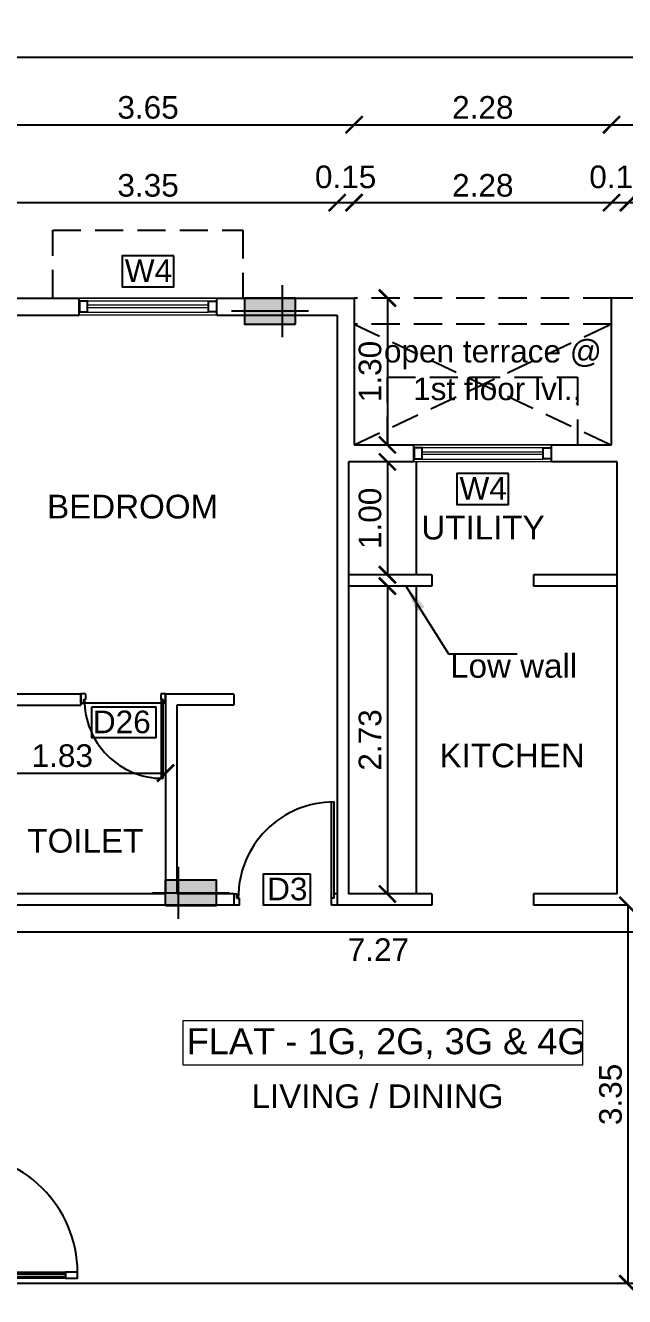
# Model space of a CAD drawing. Header units: metres. Extents: x 2130 to 3135, y 5414 to 5819.
# Drawn here: x 2851.16 to 2856.47, y 5640.43 to 5651.68 of the extents above; entities that cross this region are included whole.
import ezdxf
from ezdxf.enums import TextEntityAlignment as Align

# ---------------------------------------------------------------- set-up
doc = ezdxf.new("R2010")
doc.units = ezdxf.units.M
doc.header["$MEASUREMENT"] = 0
doc.header["$PDMODE"] = 34
doc.linetypes.add('HIDDEN', pattern=[0.375, 0.25, -0.125])
doc.layers.get('0').update_dxf_attribs({"lineweight": 18})
doc.layers.get('Defpoints').update_dxf_attribs({"lineweight": 18})
for name, color, linetype in [('col', 1, 'Continuous'), ('DIM', 8, 'Continuous'), ('JD', 3, 'Continuous'), ('WALL', 2, 'Continuous'), ('WIN', 5, 'Continuous')]:
    doc.layers.add(name, color=color, linetype=linetype)
for name, color, linetype, lineweight in [('flat name', 6, 'Continuous', 18), ('FURNITURE', 4, 'Continuous', 25), ('text', 7, 'Continuous', 25)]:
    doc.layers.add(name, color=color, linetype=linetype, lineweight=lineweight)
doc.styles.add('A1', font='arial.ttf')
doc.styles.add('R1', font='arial.ttf')
doc.dimstyles.new('DIM-CMDA', dxfattribs={"dimtxt": 0.2, "dimasz": 0.15, "dimexe": 0.05, "dimexo": 0.0625, "dimgap": 0.05, "dimtad": 1, "dimzin": 1, "dimdsep": 46, "dimtxsty": 'R1', "dimblk": 'ARCHTICK', "dimcen": 0.09, "dimse1": 1, "dimse2": 1, "dimclrd": 8, "dimclre": 8, "dimadec": 0, "dimazin": 0, "dimtm": 1e-09, "dimtfac": 1, "dimtofl": 0, "dimtmove": 2, "dimatfit": 3, "dimfxl": 0, "dimtolj": 1, "dimtzin": 0, "dimlwd": -1, "dimlwe": -1, "dimarcsym": 0})

# ---------------------------------------------------------------- blocks, each defined once
blk = doc.blocks.new('A$C451D3D78')
at = {"layer": 'WIN'}
for p, q in [((0.813, 0.915), (0.913, 0.915)), ((0.813, 0.915), (0.813, 0.888)), ((0.913, 0.915), (0.913, 0.864)), ((0.851, 0.887), (0, 0.887)), ((0.851, 0.866), (0.001, 0.866)), ((0.851, 0.888), (0.813, 0.888)), ((0.851, 0.888), (0.851, 0.864)), ((0.913, 0.864), (0.851, 0.864)), ((0.851, 0.027), (0.813, 0.027)), ((0.813, 0), (0.813, 0.027)), ((0.913, 0.051), (0.851, 0.051)), ((0.851, 0.027), (0.851, 0.051)), ((0.913, 0.051), (0.913, 0)), ((0.813, 0), (0.913, 0))]:
    blk.add_line(p, q, dxfattribs=at)
blk.add_arc((0.846, 0.885), 0.846, 179.8207, 270.3545, dxfattribs=at)
blk = doc.blocks.new('A$C43150011')
at = {"layer": 'WIN'}
for p, q in [((0.667, 0.75), (0.749, 0.75)), ((0.667, 0.75), (0.667, 0.728)), ((0.698, 0.728), (0.667, 0.728)), ((0.698, 0.728), (0.698, 0.708)), ((0.749, 0.708), (0.698, 0.708)), ((0.749, 0.708), (0.749, 0.75)), ((0.698, 0.023), (0, 0.023)), ((0.698, 0.04), (0.001, 0.04)), ((0.667, 0), (0.667, 0.022)), ((0.698, 0.022), (0.667, 0.022)), ((0.667, 0), (0.749, 0)), ((0.749, 0.042), (0.698, 0.042)), ((0.698, 0.022), (0.698, 0.042)), ((0.749, 0), (0.749, 0.042))]:
    blk.add_line(p, q, dxfattribs=at)
blk.add_lwpolyline([(0.667, 0), (0.667, 0.75)], dxfattribs=at)
blk.add_arc((0.694, 0.025), 0.693, 89.6455, 180.1793, dxfattribs=at)
blk = doc.blocks.new('A$C184E58E8')
for points in [[(825, 900), (825, 820), (865, 820), (865, 900)], [(825, 180), (825, 820), (865, 820), (865, 180)], [(835, 180), (835, 820), (855, 820), (855, 180)], [(825, 100), (825, 180), (865, 180), (865, 100)], [(35, 100), (35, 60), (50, 60), (50, 50), (50, 0), (0, 0), (0, 100)], [(865, 100), (900, 100), (900, 0), (850, 0), (850, 50), (850, 60), (865, 60)]]:
    blk.add_lwpolyline(points, close=True)
blk.add_arc((830, 105), 795, 90.36035, 180.36035)
blk = doc.blocks.new('MD')
at = {"layer": 'WIN'}
blk.add_line((-132.8668, 1580.5607), (-133.9268, 1580.5607), dxfattribs=at)
at = {"layer": 'WIN', "xscale": -0.0011777777776842, "yscale": 0.0011777777776842, "zscale": 0.0011777777776842}
blk.add_blockref('A$C184E58E8', (-132.8668, 1580.5607), dxfattribs=at)
blk = doc.blocks.new('A$C5D530010')
at = {"layer": 'WIN', "lineweight": 9}
blk.add_lwpolyline([(0.064, 0.077), (0.064, 1.143), (0.089, 1.143), (0.089, 0.077)], close=True, dxfattribs=at)
at = {"color": 7, "lineweight": 9}
for points in [[(0.025, 1.22), (0.127, 1.22), (0.127, 1.143), (0.025, 1.143)], [(0.025, 0), (0.025, 0.077), (0.127, 0.077), (0.127, 0)]]:
    blk.add_wipeout(points, dxfattribs=at).dxf.layer = 'WIN'
at = {"layer": 'WIN', "lineweight": 9}
for p, q in [((0, 0), (0, 1.22)), ((0.025, 1.143), (0.025, 0.077)), ((0.127, 1.143), (0.127, 0.077)), ((0.15, 0), (0.15, 1.22))]:
    blk.add_line(p, q, dxfattribs=at)
at = {"layer": 'WIN', "color": 7, "lineweight": 9}
for points in [[(0.025, 1.22), (0.025, 1.143), (0.127, 1.143), (0.127, 1.22), (0.025, 1.22)], [(0.127, 0), (0.025, 0), (0.025, 0.077), (0.127, 0.077), (0.127, 0)]]:
    blk.add_lwpolyline(points, dxfattribs=at)
for points in [[(0.031, 1.214), (0.031, 1.149), (0.121, 1.149), (0.121, 1.214)], [(0.121, 0.006), (0.031, 0.006), (0.031, 0.071), (0.121, 0.071)]]:
    blk.add_lwpolyline(points, close=True, dxfattribs=at)
blk = doc.blocks.new('230x450')
blk.add_hatch(color=0).paths.add_polyline_path([(1594.873, -175.039), (1595.103, -175.039), (1595.103, -175.489), (1594.873, -175.489)])
at = {"color": 0}
for p, q in [((1594.988, -174.924), (1594.988, -175.604)), ((1594.758, -175.154), (1595.218, -175.154))]:
    blk.add_line(p, q, dxfattribs=at)
blk.add_lwpolyline([(1594.873, -175.039), (1595.103, -175.039), (1595.103, -175.489), (1594.873, -175.489)], close=True, dxfattribs=at)
blk = doc.blocks.new('_ArchTick')
at = {"color": 0, "linetype": 'ByBlock', "const_width": 0.15}
blk.add_lwpolyline([(-0.5, -0.5), (0.5, 0.5)], dxfattribs=at)
blk = doc.blocks.new('*D583')
at = {"layer": 'Defpoints', "color": 0}
for p in [(2853.925, 5650.112), (2853.925, 5648.391), (2850.575, 5648.171)]:
    blk.add_point(p, dxfattribs=at)
at = {"layer": 'DIM', "color": 8}
blk.add_line((2850.575, 5650.112), (2853.925, 5650.112), dxfattribs=at)
at = {"layer": 'DIM', "color": 8, "xscale": 0.15, "yscale": 0.15, "zscale": 0.15, "rotation": 180}
blk.add_blockref('_ArchTick', (2850.575, 5650.112), dxfattribs=at)
at = {"layer": 'DIM', "color": 8, "xscale": 0.15, "yscale": 0.15, "zscale": 0.15}
blk.add_blockref('_ArchTick', (2853.925, 5650.112), dxfattribs=at)
at = {"layer": 'DIM', "color": 0, "insert": (2852.25, 5650.264), "char_height": 0.2, "attachment_point": 5, "style": 'R1'}
blk.add_mtext('\\A1;3.35', dxfattribs=at)
blk = doc.blocks.new('*D584')
at = {"layer": 'Defpoints', "color": 0}
for p in [(2854.075, 5650.112), (2853.925, 5648.391), (2854.075, 5648.426)]:
    blk.add_point(p, dxfattribs=at)
at = {"layer": 'DIM', "color": 8}
blk.add_line((2853.925, 5650.112), (2854.075, 5650.112), dxfattribs=at)
at = {"layer": 'DIM', "color": 8, "xscale": 0.15, "yscale": 0.15, "zscale": 0.15, "rotation": 180}
blk.add_blockref('_ArchTick', (2853.925, 5650.112), dxfattribs=at)
at = {"layer": 'DIM', "color": 8, "xscale": 0.15, "yscale": 0.15, "zscale": 0.15}
blk.add_blockref('_ArchTick', (2854.075, 5650.112), dxfattribs=at)
at = {"layer": 'DIM', "color": 0, "insert": (2854, 5650.339), "char_height": 0.2, "attachment_point": 5, "style": 'R1'}
blk.add_mtext('\\A1;0.15', dxfattribs=at)
blk = doc.blocks.new('*D585')
at = {"layer": 'Defpoints', "color": 0}
for p in [(2856.355, 5650.112), (2856.355, 5648.617), (2854.075, 5648.426)]:
    blk.add_point(p, dxfattribs=at)
at = {"layer": 'DIM', "color": 8}
blk.add_line((2854.075, 5650.112), (2856.355, 5650.112), dxfattribs=at)
at = {"layer": 'DIM', "color": 8, "xscale": 0.15, "yscale": 0.15, "zscale": 0.15, "rotation": 180}
blk.add_blockref('_ArchTick', (2854.075, 5650.112), dxfattribs=at)
at = {"layer": 'DIM', "color": 8, "xscale": 0.15, "yscale": 0.15, "zscale": 0.15}
blk.add_blockref('_ArchTick', (2856.355, 5650.112), dxfattribs=at)
at = {"layer": 'DIM', "color": 0, "insert": (2855.215, 5650.264), "char_height": 0.2, "attachment_point": 5, "style": 'R1'}
blk.add_mtext('\\A1;2.28', dxfattribs=at)
blk = doc.blocks.new('*D586')
at = {"layer": 'Defpoints', "color": 0}
for p in [(2856.505, 5650.112), (2856.355, 5648.617), (2856.505, 5648.598)]:
    blk.add_point(p, dxfattribs=at)
at = {"layer": 'DIM', "color": 8}
blk.add_line((2856.355, 5650.112), (2856.505, 5650.112), dxfattribs=at)
at = {"layer": 'DIM', "color": 8, "xscale": 0.15, "yscale": 0.15, "zscale": 0.15, "rotation": 180}
blk.add_blockref('_ArchTick', (2856.355, 5650.112), dxfattribs=at)
at = {"layer": 'DIM', "color": 8, "xscale": 0.15, "yscale": 0.15, "zscale": 0.15}
blk.add_blockref('_ArchTick', (2856.505, 5650.112), dxfattribs=at)
at = {"layer": 'DIM', "color": 0, "insert": (2856.43, 5650.339), "char_height": 0.2, "attachment_point": 5, "style": 'R1'}
blk.add_mtext('\\A1;0.15', dxfattribs=at)
blk = doc.blocks.new('*D587')
at = {"layer": 'Defpoints', "color": 0}
for p in [(2859.855, 5650.112), (2856.505, 5648.598), (2859.855, 5648.659)]:
    blk.add_point(p, dxfattribs=at)
at = {"layer": 'DIM', "color": 8}
blk.add_line((2856.505, 5650.112), (2859.855, 5650.112), dxfattribs=at)
at = {"layer": 'DIM', "color": 8, "xscale": 0.15, "yscale": 0.15, "zscale": 0.15, "rotation": 180}
blk.add_blockref('_ArchTick', (2856.505, 5650.112), dxfattribs=at)
at = {"layer": 'DIM', "color": 8, "xscale": 0.15, "yscale": 0.15, "zscale": 0.15}
blk.add_blockref('_ArchTick', (2859.855, 5650.112), dxfattribs=at)
at = {"layer": 'DIM', "color": 0, "insert": (2858.18, 5650.264), "char_height": 0.2, "attachment_point": 5, "style": 'R1'}
blk.add_mtext('\\A1;3.35', dxfattribs=at)
blk = doc.blocks.new('*D592')
at = {"layer": 'Defpoints', "color": 0}
for p in [(2854.075, 5650.802), (2854.075, 5648.617), (2850.425, 5648.55)]:
    blk.add_point(p, dxfattribs=at)
at = {"layer": 'DIM', "color": 8}
blk.add_line((2850.425, 5650.802), (2854.075, 5650.802), dxfattribs=at)
at = {"layer": 'DIM', "color": 8, "xscale": 0.15, "yscale": 0.15, "zscale": 0.15, "rotation": 180}
blk.add_blockref('_ArchTick', (2850.425, 5650.802), dxfattribs=at)
at = {"layer": 'DIM', "color": 8, "xscale": 0.15, "yscale": 0.15, "zscale": 0.15}
blk.add_blockref('_ArchTick', (2854.075, 5650.802), dxfattribs=at)
at = {"layer": 'DIM', "color": 0, "insert": (2852.25, 5650.954), "char_height": 0.2, "attachment_point": 5, "style": 'R1'}
blk.add_mtext('\\A1;3.65', dxfattribs=at)
blk = doc.blocks.new('*D593')
at = {"layer": 'Defpoints', "color": 0}
for p in [(2856.355, 5650.802), (2856.355, 5648.713), (2854.075, 5648.617)]:
    blk.add_point(p, dxfattribs=at)
at = {"layer": 'DIM', "color": 8}
blk.add_line((2854.075, 5650.802), (2856.355, 5650.802), dxfattribs=at)
at = {"layer": 'DIM', "color": 8, "xscale": 0.15, "yscale": 0.15, "zscale": 0.15, "rotation": 180}
blk.add_blockref('_ArchTick', (2854.075, 5650.802), dxfattribs=at)
at = {"layer": 'DIM', "color": 8, "xscale": 0.15, "yscale": 0.15, "zscale": 0.15}
blk.add_blockref('_ArchTick', (2856.355, 5650.802), dxfattribs=at)
at = {"layer": 'DIM', "color": 0, "insert": (2855.215, 5650.954), "char_height": 0.2, "attachment_point": 5, "style": 'R1'}
blk.add_mtext('\\A1;2.28', dxfattribs=at)
blk = doc.blocks.new('*D594')
at = {"layer": 'Defpoints', "color": 0}
for p in [(2860.005, 5650.802), (2856.355, 5648.713), (2860.005, 5648.659)]:
    blk.add_point(p, dxfattribs=at)
at = {"layer": 'DIM', "color": 8}
blk.add_line((2856.355, 5650.802), (2860.005, 5650.802), dxfattribs=at)
at = {"layer": 'DIM', "color": 8, "xscale": 0.15, "yscale": 0.15, "zscale": 0.15, "rotation": 180}
blk.add_blockref('_ArchTick', (2856.355, 5650.802), dxfattribs=at)
at = {"layer": 'DIM', "color": 8, "xscale": 0.15, "yscale": 0.15, "zscale": 0.15}
blk.add_blockref('_ArchTick', (2860.005, 5650.802), dxfattribs=at)
at = {"layer": 'DIM', "color": 0, "insert": (2858.18, 5650.954), "char_height": 0.2, "attachment_point": 5, "style": 'R1'}
blk.add_mtext('\\A1;3.65', dxfattribs=at)
blk = doc.blocks.new('*D595')
at = {"layer": 'Defpoints', "color": 0}
for p in [(2837.205, 5651.398), (2837.205, 5648.134), (2860.005, 5647.863)]:
    blk.add_point(p, dxfattribs=at)
at = {"layer": 'DIM', "color": 8}
blk.add_line((2860.005, 5651.398), (2837.205, 5651.398), dxfattribs=at)
at = {"layer": 'DIM', "color": 8, "xscale": 0.15, "yscale": 0.15, "zscale": 0.15, "rotation": 180}
blk.add_blockref('_ArchTick', (2837.205, 5651.398), dxfattribs=at)
at = {"layer": 'DIM', "color": 8, "xscale": 0.15, "yscale": 0.15, "zscale": 0.15}
blk.add_blockref('_ArchTick', (2860.005, 5651.398), dxfattribs=at)
at = {"layer": 'DIM', "color": 0, "insert": (2848.605, 5651.55), "char_height": 0.2, "attachment_point": 5, "style": 'R1'}
blk.add_mtext('\\A1;22.80', dxfattribs=at)
blk = doc.blocks.new('*D577')
at = {"layer": 'Defpoints', "color": 0}
for p in [(2852.405, 5645.062), (2850.575, 5644.918), (2852.405, 5644.918)]:
    blk.add_point(p, dxfattribs=at)
at = {"layer": 'DIM', "color": 8}
blk.add_line((2850.575, 5645.062), (2852.405, 5645.062), dxfattribs=at)
at = {"layer": 'DIM', "color": 8, "xscale": 0.15, "yscale": 0.15, "zscale": 0.15, "rotation": 180}
blk.add_blockref('_ArchTick', (2850.575, 5645.062), dxfattribs=at)
at = {"layer": 'DIM', "color": 8, "xscale": 0.15, "yscale": 0.15, "zscale": 0.15}
blk.add_blockref('_ArchTick', (2852.405, 5645.062), dxfattribs=at)
at = {"layer": 'DIM', "color": 0, "insert": (2851.49, 5645.215), "char_height": 0.2, "attachment_point": 5, "style": 'R1'}
blk.add_mtext('\\A1;1.83', dxfattribs=at)
blk = doc.blocks.new('*D654')
at = {"layer": 'Defpoints', "color": 0}
for p in [(2854.25, 5649.267), (2854.25, 5647.967), (2854.37, 5647.967)]:
    blk.add_point(p, dxfattribs=at)
at = {"layer": 'DIM', "color": 8}
blk.add_line((2854.37, 5649.267), (2854.37, 5647.967), dxfattribs=at)
at = {"layer": 'DIM', "color": 8, "xscale": 0.15, "yscale": 0.15, "zscale": 0.15}
for p, rotation in [((2854.37, 5649.267), 90), ((2854.37, 5647.967), 270)]:
    blk.add_blockref('_ArchTick', p, dxfattribs=dict(at, rotation=rotation))
at = {"layer": 'DIM', "color": 0, "insert": (2854.217, 5648.617), "char_height": 0.2, "attachment_point": 5, "rotation": 90, "style": 'R1'}
blk.add_mtext('\\A1;1.30', dxfattribs=at)
blk = doc.blocks.new('*D655')
at = {"layer": 'Defpoints', "color": 0}
for p in [(2854.516, 5647.817), (2854.37, 5646.817), (2854.516, 5646.817)]:
    blk.add_point(p, dxfattribs=at)
at = {"layer": 'DIM', "color": 8}
blk.add_line((2854.37, 5647.817), (2854.37, 5646.817), dxfattribs=at)
at = {"layer": 'DIM', "color": 8, "xscale": 0.15, "yscale": 0.15, "zscale": 0.15}
for p, rotation in [((2854.37, 5647.817), 90), ((2854.37, 5646.817), 270)]:
    blk.add_blockref('_ArchTick', p, dxfattribs=dict(at, rotation=rotation))
at = {"layer": 'DIM', "color": 0, "insert": (2854.217, 5647.317), "char_height": 0.2, "attachment_point": 5, "rotation": 90, "style": 'R1'}
blk.add_mtext('\\A1;1.00', dxfattribs=at)
blk = doc.blocks.new('*D656')
at = {"layer": 'Defpoints', "color": 0}
for p in [(2854.535, 5646.717), (2854.37, 5643.992), (2854.535, 5643.992)]:
    blk.add_point(p, dxfattribs=at)
at = {"layer": 'DIM', "color": 8}
blk.add_line((2854.37, 5646.717), (2854.37, 5643.992), dxfattribs=at)
at = {"layer": 'DIM', "color": 8, "xscale": 0.15, "yscale": 0.15, "zscale": 0.15}
for p, rotation in [((2854.37, 5646.717), 90), ((2854.37, 5643.992), 270)]:
    blk.add_blockref('_ArchTick', p, dxfattribs=dict(at, rotation=rotation))
at = {"layer": 'DIM', "color": 0, "insert": (2854.217, 5645.355), "char_height": 0.2, "attachment_point": 5, "rotation": 90, "style": 'R1'}
blk.add_mtext('\\A1;2.73', dxfattribs=at)
blk = doc.blocks.new('*D658')
at = {"layer": 'Defpoints', "color": 0}
for p in [(2857.925, 5643.657), (2850.655, 5642.035), (2857.925, 5641.013)]:
    blk.add_point(p, dxfattribs=at)
at = {"layer": 'DIM', "color": 8}
blk.add_line((2850.655, 5643.657), (2857.925, 5643.657), dxfattribs=at)
at = {"layer": 'DIM', "color": 8, "xscale": 0.15, "yscale": 0.15, "zscale": 0.15, "rotation": 180}
blk.add_blockref('_ArchTick', (2850.655, 5643.657), dxfattribs=at)
at = {"layer": 'DIM', "color": 8, "xscale": 0.15, "yscale": 0.15, "zscale": 0.15}
blk.add_blockref('_ArchTick', (2857.925, 5643.657), dxfattribs=at)
at = {"layer": 'DIM', "color": 0, "insert": (2854.29, 5643.499), "char_height": 0.2, "attachment_point": 5, "style": 'R1'}
blk.add_mtext('\\A1;7.27', dxfattribs=at)
blk = doc.blocks.new('*D660')
at = {"layer": 'Defpoints', "color": 0}
for p in [(2856.428, 5643.892), (2856.428, 5640.542), (2856.499, 5640.542)]:
    blk.add_point(p, dxfattribs=at)
at = {"layer": 'DIM', "color": 8}
blk.add_line((2856.499, 5643.892), (2856.499, 5640.542), dxfattribs=at)
at = {"layer": 'DIM', "color": 8, "xscale": 0.15, "yscale": 0.15, "zscale": 0.15}
for p, rotation in [((2856.499, 5643.892), 90), ((2856.499, 5640.542), 270)]:
    blk.add_blockref('_ArchTick', p, dxfattribs=dict(at, rotation=rotation))
at = {"layer": 'DIM', "color": 0, "insert": (2856.347, 5642.217), "char_height": 0.2, "attachment_point": 5, "rotation": 90, "style": 'R1'}
blk.add_mtext('\\A1;3.35', dxfattribs=at)

msp = doc.modelspace()

# ---------------------------------------------------------------- linework, layer by layer
at = {"layer": 'flat name', "color": 5}
msp.add_lwpolyline([(2852.562, 5642.873), (2856.097, 5642.873), (2856.097, 5642.477), (2852.562, 5642.477)], close=True, dxfattribs=at)
at = {"layer": 'FURNITURE'}
msp.add_line((2854.625, 5646.717), (2854.625, 5643.992), dxfattribs=at)
at = {"layer": 'JD', "color": 8}
for points in [[(2852.479, 5649.641), (2852.02, 5649.641), (2852.02, 5649.367), (2852.479, 5649.367)], [(2855.444, 5647.715), (2854.985, 5647.715), (2854.985, 5647.441), (2855.444, 5647.441)], [(2851.751, 5645.647), (2852.32, 5645.647), (2852.32, 5645.373), (2851.751, 5645.373)], [(2853.689, 5644.168), (2853.27, 5644.168), (2853.27, 5643.895), (2853.689, 5643.895)]]:
    msp.add_lwpolyline(points, close=True, dxfattribs=at)
at = {"layer": 'WALL', "color": 2}
for p, q in [((2850.425, 5649.267), (2851.64, 5649.267)), ((2852.86, 5649.267), (2854.075, 5649.267)), ((2854.075, 5649.267), (2854.075, 5647.967)), ((2856.355, 5647.967), (2856.355, 5649.267)), ((2857.57, 5649.267), (2856.355, 5649.267)), ((2850.575, 5649.117), (2851.64, 5649.117)), ((2852.86, 5649.117), (2853.925, 5649.117)), ((2853.925, 5649.117), (2853.925, 5643.892)), ((2854.075, 5647.967), (2854.605, 5647.967)), ((2855.825, 5647.967), (2856.355, 5647.967)), ((2854.025, 5647.817), (2854.025, 5643.992)), ((2854.605, 5647.817), (2854.025, 5647.817)), ((2856.405, 5647.817), (2855.825, 5647.817)), ((2856.405, 5643.992), (2856.405, 5647.817)), ((2851.655, 5645.762), (2851.655, 5645.662)), ((2852.405, 5645.762), (2852.405, 5643.992)), ((2853.01, 5645.762), (2853.01, 5645.662)), ((2852.505, 5645.662), (2852.505, 5643.992)), ((2853.01, 5643.992), (2853.01, 5643.892))]:
    msp.add_line(p, q, dxfattribs=at)
at = {"layer": 'WALL', "linetype": 'Continuous'}
for p, q in [((2851.64, 5649.117), (2851.64, 5649.267)), ((2854.605, 5647.817), (2854.605, 5647.967))]:
    msp.add_line(p, q, dxfattribs=at)
at = {"layer": 'WALL', "color": 8, "linetype": 'HIDDEN'}
for p, q in [((2856.355, 5649.267), (2854.075, 5649.267)), ((2856.355, 5649.037), (2854.075, 5649.037))]:
    msp.add_line(p, q, dxfattribs=at)
at = {"layer": 'WALL'}
for p, q in [((2851.655, 5645.762), (2850.575, 5645.762)), ((2853.01, 5645.762), (2852.405, 5645.762)), ((2850.425, 5645.662), (2851.655, 5645.662)), ((2853.01, 5645.662), (2852.505, 5645.662)), ((2852.405, 5643.992), (2850.575, 5643.992)), ((2853.01, 5643.992), (2852.505, 5643.992)), ((2854.765, 5643.992), (2854.025, 5643.992)), ((2856.405, 5643.992), (2855.665, 5643.992)), ((2853.01, 5643.892), (2850.655, 5643.892)), ((2854.765, 5643.892), (2853.925, 5643.892)), ((2856.505, 5643.892), (2855.665, 5643.892)), ((2857.925, 5640.542), (2850.425, 5640.542))]:
    msp.add_line(p, q, dxfattribs=at)
for points in [[(2851.64, 5649.117), (2851.64, 5649.267)], [(2852.86, 5649.117), (2852.86, 5649.267)], [(2854.605, 5647.817), (2854.605, 5647.967)], [(2855.825, 5647.817), (2855.825, 5647.967)]]:
    msp.add_lwpolyline(points, dxfattribs=at)
at = {"layer": 'WALL', "color": 2}
for points in [[(2854.765, 5643.992), (2854.765, 5643.892)], [(2855.665, 5643.992), (2855.665, 5643.892)]]:
    msp.add_lwpolyline(points, dxfattribs=at)
at = {"layer": 'WIN', "linetype": 'Continuous'}
for p, q in [((2854.765, 5646.817), (2854.025, 5646.817)), ((2856.405, 5646.817), (2855.665, 5646.817)), ((2854.765, 5646.717), (2854.025, 5646.717)), ((2856.405, 5646.717), (2855.665, 5646.717))]:
    msp.add_line(p, q, dxfattribs=at)
for points in [[(2854.765, 5646.817), (2854.765, 5646.717)], [(2855.665, 5646.817), (2855.665, 5646.717)]]:
    msp.add_lwpolyline(points, dxfattribs=at)

# ---------------------------------------------------------------- block references
at = {"layer": 'col', "color": 3, "xscale": -1, "rotation": 270}
msp.add_blockref('230x450', (3028.594, 4054.164), dxfattribs=at)
at = {"layer": 'col', "color": 3, "rotation": 90}
msp.add_blockref('230x450', (2677.365, 4049.014), dxfattribs=at)
at = {"layer": 'WALL', "color": 6, "linetype": 'Continuous', "xscale": -1.132075471787969, "yscale": 1.132075471787969, "zscale": 1.132075471787945, "rotation": 270}
msp.add_blockref('MD', (1061.111, 5792.158), dxfattribs=at)
at = {"layer": 'WIN'}
for name, p, rotation in [('A$C43150011', (2852.405, 5645.014), 90), ('A$C451D3D78', (2853.01, 5644.806), 270)]:
    msp.add_blockref(name, p, dxfattribs=dict(at, rotation=rotation))

# ---------------------------------------------------------------- texts
at = {"layer": 'flat name', "insert": (2852.565, 5642.803), "char_height": 0.23, "width": 3.54162, "attachment_point": 1, "style": 'A1'}
msp.add_mtext('{\\W0.294346; }FLAT - 1G, 2G, 3G & 4G', dxfattribs=at)
at = {"layer": 'JD', "style": 'R1'}
for s, p in [('W4', (2852.044, 5649.409)), ('W4', (2855.009, 5647.483)), ('D26', (2851.761, 5645.415)), ('D3', (2853.305, 5643.936))]:
    msp.add_text(s, height=0.2, dxfattribs=at).set_placement(p)
at = {"layer": 'text', "style": 'A1'}
for s, p in [('BEDROOM', (2852.113, 5647.421)), ('UTILITY', (2855.217, 5647.235)), ('KITCHEN', (2855.475, 5645.218)), ('TOILET', (2851.694, 5644.463)), ('LIVING / DINING', (2854.283, 5642.201))]:
    msp.add_text(s, height=0.21, dxfattribs=at).set_placement(p, align=Align.MIDDLE_CENTER)
msp.add_text('Low wall', height=0.21, dxfattribs=at).set_placement((2854.926, 5645.906))
at = {"layer": 'text', "insert": (2855.343, 5648.897), "char_height": 0.2, "width": 2.21841, "attachment_point": 2, "style": 'A1'}
msp.add_mtext('open terrace @  1st floor lvl.,', dxfattribs=at)

# ---------------------------------------------------------------- dimensions: what is measured, and where the dimension line sits
at = {"layer": 'DIM', "color": 7}
for base, p1, p2, picture, middle in [((2856.355, 5650.802), (2854.075, 5648.617), (2856.355, 5648.713), '*D593', (2855.215, 5650.954)), ((2860.005, 5650.802), (2856.355, 5648.713), (2860.005, 5648.659), '*D594', (2858.18, 5650.954)), ((2854.075, 5650.112), (2853.925, 5648.391), (2854.075, 5648.426), '*D584', (2854, 5650.339)), ((2856.355, 5650.112), (2854.075, 5648.426), (2856.355, 5648.617), '*D585', (2855.215, 5650.264)), ((2856.505, 5650.112), (2856.355, 5648.617), (2856.505, 5648.598), '*D586', (2856.43, 5650.339)), ((2859.855, 5650.112), (2856.505, 5648.598), (2859.855, 5648.659), '*D587', (2858.18, 5650.264)), ((2852.405, 5645.062), (2850.575, 5644.918), (2852.405, 5644.918), '*D577', (2851.49, 5645.215))]:
    dim = msp.add_linear_dim(base=base, p1=p1, p2=p2, dimstyle='DIM-CMDA', override={"dimpost": '\\X'}, dxfattribs=at)
    dim.commit()
    dim.dimension.update_dxf_attribs({"geometry": picture, "text_midpoint": middle})
for base, p1, p2, picture, middle in [((2854.37, 5647.967), (2854.25, 5649.267), (2854.25, 5647.967), '*D654', (2854.217, 5648.617)), ((2854.37, 5646.817), (2854.516, 5647.817), (2854.516, 5646.817), '*D655', (2854.217, 5647.317)), ((2854.369530114, 5643.992470721), (2854.534877109, 5646.717470721), (2854.534877109, 5643.992470721), '*D656', (2854.217347304, 5645.354970721)), ((2856.499, 5640.542), (2856.428, 5643.892), (2856.428, 5640.542), '*D660', (2856.347, 5642.217))]:
    dim = msp.add_linear_dim(base=base, p1=p1, p2=p2, angle=90, dimstyle='DIM-CMDA', override={"dimpost": '\\X'}, dxfattribs=at)
    dim.commit()
    dim.dimension.update_dxf_attribs({"geometry": picture, "text_midpoint": middle})
dim = msp.add_linear_dim(base=(2857.925, 5643.657), p1=(2850.655, 5642.035), p2=(2857.925, 5641.013), dimstyle='DIM-CMDA', override={"dimpost": '\\X'}, dxfattribs=at)
dim.commit()
dim.dimension.update_dxf_attribs({"geometry": '*D658', "text_midpoint": (2854.29, 5643.499), "dimtype": 160})

# ---------------------------------------------------------------- leaders
at = {"layer": 'text'}
msp.add_leader([(2854.531, 5646.724), (2854.91, 5646.119), (2855.518, 5646.119)], dimstyle='DIM-CMDA', override={"dimasz": 0.25, "dimtad": 0, "dimclrd": 7, "dimfxl": 0.1875, "dimfxlon": 1, "dimarcsym": 1}, dxfattribs=at)

# ---------------------------------------------------------------- next in the draw order: block references
at = {"layer": 'WIN', "linetype": 'Continuous', "rotation": 90}
for p in [(2852.86, 5649.117), (2855.825, 5647.817)]:
    msp.add_blockref('A$C5D530010', p, dxfattribs=at)

# ---------------------------------------------------------------- next in the draw order: linework, layer by layer
at = {"color": 6}
msp.add_lwpolyline([(2860.005, 5631.887), (2860.005, 5649.267), (2856.355, 5649.267), (2856.355, 5647.967), (2854.075, 5647.967), (2854.075, 5649.267), (2850.425, 5649.267), (2850.425, 5644.597), (2846.785, 5644.597), (2846.785, 5649.267), (2843.135, 5649.267), (2843.135, 5647.967), (2840.855, 5647.967), (2840.855, 5649.267), (2837.205, 5649.267), (2837.205, 5631.887)], dxfattribs=at)
msp.add_lwpolyline([(2837.205, 5631.887), (2837.205, 5649.267), (2840.855, 5649.267), (2840.855, 5647.967), (2843.135, 5647.967), (2843.135, 5649.267), (2846.785, 5649.267), (2846.785, 5644.597), (2850.425, 5644.597), (2850.425, 5649.267), (2854.075, 5649.267), (2854.075, 5647.967), (2856.355, 5647.967), (2856.355, 5649.267), (2860.005, 5649.267), (2860.005, 5631.887)])
at = {"layer": 'FURNITURE'}
msp.add_line((2854.625, 5647.817), (2854.625, 5646.817), dxfattribs=at)
at = {"layer": 'WALL', "color": 8, "linetype": 'HIDDEN'}
for p, q in [((2854.075, 5647.967), (2856.355, 5649.037)), ((2854.075, 5649.037), (2856.355, 5647.967))]:
    msp.add_line(p, q, dxfattribs=at)
at = {"layer": 'WIN', "linetype": 'HIDDEN'}
for points in [[(2851.405, 5649.267), (2851.405, 5649.267), (2851.405, 5649.867), (2853.09, 5649.867), (2853.09, 5649.867), (2853.09, 5649.267)], [(2854.37, 5647.967), (2854.37, 5647.967), (2854.37, 5648.567), (2856.055, 5648.567), (2856.055, 5648.567), (2856.055, 5647.967)]]:
    msp.add_lwpolyline(points, dxfattribs=at)

# ---------------------------------------------------------------- next in the draw order: dimensions: what is measured, and where the dimension line sits
at = {"layer": 'DIM', "color": 7}
for base, p1, p2, picture, middle in [((2837.205, 5651.398), (2860.005, 5647.863), (2837.205, 5648.134), '*D595', (2848.605, 5651.55)), ((2854.075, 5650.802), (2850.425, 5648.55), (2854.075, 5648.617), '*D592', (2852.25, 5650.954)), ((2853.925, 5650.112), (2850.575, 5648.171), (2853.925, 5648.391), '*D583', (2852.25, 5650.264))]:
    dim = msp.add_linear_dim(base=base, p1=p1, p2=p2, dimstyle='DIM-CMDA', override={"dimpost": '\\X'}, dxfattribs=at)
    dim.commit()
    dim.dimension.update_dxf_attribs({"geometry": picture, "text_midpoint": middle})

doc.saveas('drawing.dxf')
